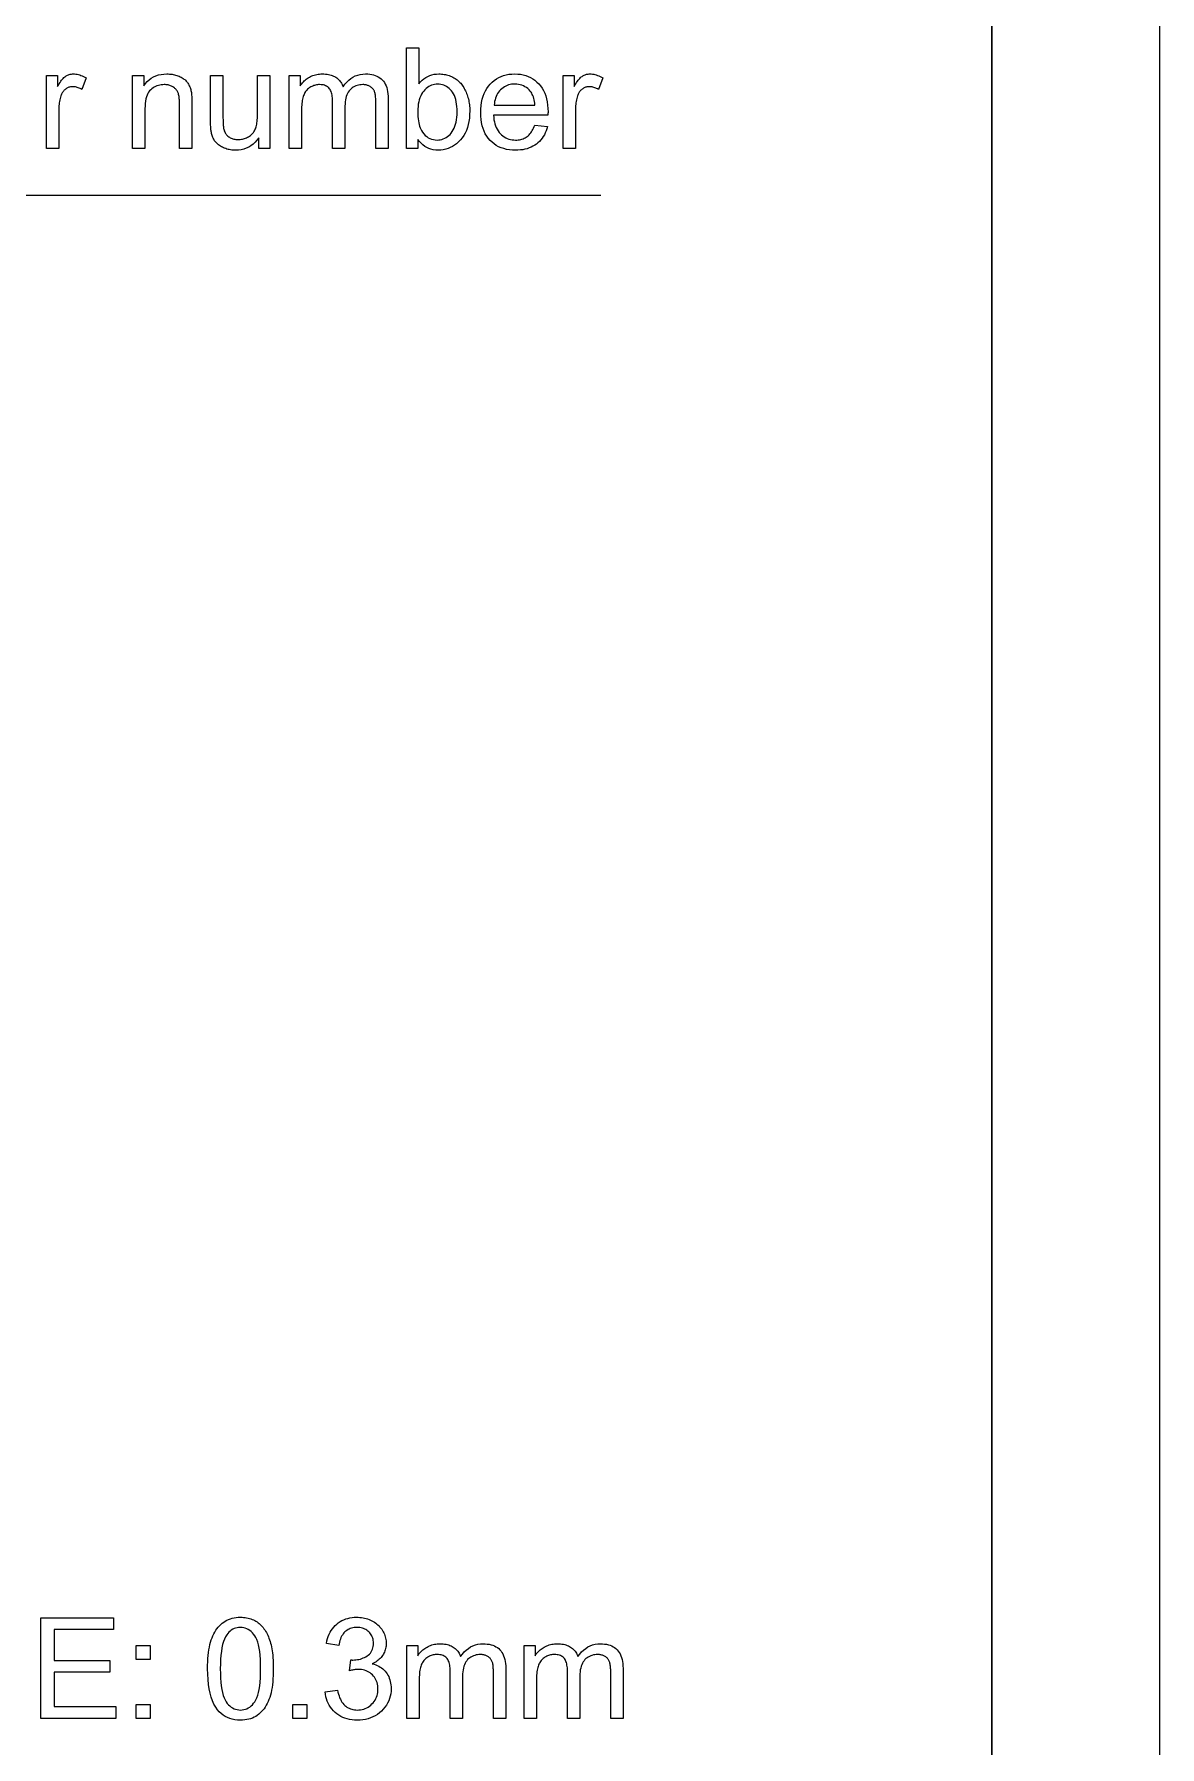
# Model space of a CAD drawing. Extents: x -99 to 297, y 0 to 529.
# Drawn here: x 263.5 to 297, y 50 to 100.9 of the extents above; entities that cross this region are included whole.
import ezdxf

# ---------------------------------------------------------------- set-up
doc = ezdxf.new("R2010")
doc.units = 0

msp = doc.modelspace()

# ---------------------------------------------------------------- linework, layer by layer
at = {"color": 7, "lineweight": 13}
msp.add_line((297, 0), (297, 420), dxfattribs=at)
at = {"color": 7, "lineweight": 30}
msp.add_line((292, 5), (292, 415), dxfattribs=at)
at = {"color": 7, "lineweight": 13}
msp.add_lwpolyline([(242.194, 124.72), (254.536, 96.137), (280.364, 96.137)], dxfattribs=at)
for points in [[(274.922, 97.525), (274.581, 97.525), (274.581, 100.525), (274.949, 100.525), (274.949, 99.455), (274.997, 99.511), (275.047, 99.561), (275.1, 99.604), (275.156, 99.642), (275.214, 99.675), (275.275, 99.701), (275.339, 99.721), (275.405, 99.736), (275.473, 99.745), (275.544, 99.748), (275.584, 99.747), (275.624, 99.745), (275.663, 99.741), (275.701, 99.735), (275.74, 99.728), (275.777, 99.719), (275.815, 99.708), (275.851, 99.696), (275.888, 99.682), (275.924, 99.667), (275.959, 99.65), (275.993, 99.632), (276.026, 99.613), (276.057, 99.592), (276.087, 99.57), (276.116, 99.546), (276.144, 99.522), (276.17, 99.496), (276.195, 99.468), (276.219, 99.44), (276.241, 99.41), (276.263, 99.379), (276.284, 99.347), (276.303, 99.313), (276.322, 99.278), (276.339, 99.243), (276.356, 99.205), (276.372, 99.167), (276.386, 99.128), (276.4, 99.087), (276.412, 99.045), (276.423, 99.003), (276.433, 98.96), (276.442, 98.917), (276.449, 98.873), (276.455, 98.829), (276.459, 98.783), (276.463, 98.738), (276.465, 98.692), (276.465, 98.645), (276.462, 98.536), (276.454, 98.432), (276.44, 98.332), (276.421, 98.238), (276.396, 98.15), (276.366, 98.066), (276.33, 97.987), (276.288, 97.913), (276.241, 97.845), (276.189, 97.781), (276.133, 97.723), (276.074, 97.671), (276.013, 97.626), (275.95, 97.586), (275.885, 97.553), (275.818, 97.525), (275.748, 97.504), (275.676, 97.489), (275.602, 97.479), (275.526, 97.476), (275.451, 97.48), (275.379, 97.489), (275.31, 97.505), (275.245, 97.528), (275.183, 97.557), (275.124, 97.592), (275.069, 97.634), (275.016, 97.682), (274.968, 97.737), (274.922, 97.798)], [(263.866, 97.525), (263.866, 99.699), (264.197, 99.699), (264.197, 99.369), (264.222, 99.414), (264.247, 99.455), (264.272, 99.494), (264.296, 99.529), (264.319, 99.561), (264.342, 99.59), (264.365, 99.616), (264.388, 99.638), (264.41, 99.658), (264.431, 99.674), (264.453, 99.688), (264.475, 99.701), (264.498, 99.712), (264.521, 99.721), (264.544, 99.729), (264.568, 99.736), (264.592, 99.741), (264.617, 99.745), (264.642, 99.747), (264.668, 99.748), (264.705, 99.747), (264.743, 99.743), (264.78, 99.737), (264.818, 99.729), (264.856, 99.718), (264.893, 99.705), (264.932, 99.69), (264.97, 99.672), (265.008, 99.652), (265.046, 99.629), (264.92, 99.287), (264.893, 99.303), (264.866, 99.316), (264.838, 99.328), (264.811, 99.338), (264.784, 99.347), (264.757, 99.354), (264.73, 99.36), (264.703, 99.364), (264.676, 99.366), (264.649, 99.367), (264.625, 99.366), (264.602, 99.364), (264.579, 99.361), (264.557, 99.356), (264.535, 99.349), (264.513, 99.341), (264.492, 99.332), (264.472, 99.321), (264.452, 99.308), (264.432, 99.295), (264.414, 99.279), (264.396, 99.263), (264.38, 99.246), (264.364, 99.227), (264.35, 99.208), (264.337, 99.187), (264.325, 99.165), (264.314, 99.142), (264.304, 99.118), (264.295, 99.093), (264.284, 99.053), (264.273, 99.013), (264.264, 98.972), (264.256, 98.93), (264.249, 98.887), (264.244, 98.844), (264.24, 98.8), (264.236, 98.755), (264.235, 98.71), (264.234, 98.663), (264.234, 97.525)], [(266.43, 97.525), (266.43, 99.699), (266.761, 99.699), (266.761, 99.39), (266.811, 99.458), (266.866, 99.519), (266.924, 99.572), (266.987, 99.619), (267.054, 99.658), (267.125, 99.691), (267.201, 99.716), (267.281, 99.733), (267.365, 99.744), (267.453, 99.748), (267.492, 99.747), (267.53, 99.745), (267.568, 99.741), (267.605, 99.737), (267.641, 99.73), (267.677, 99.722), (267.712, 99.713), (267.747, 99.703), (267.781, 99.691), (267.814, 99.677), (267.846, 99.663), (267.877, 99.647), (267.906, 99.631), (267.933, 99.614), (267.958, 99.596), (267.982, 99.577), (268.004, 99.557), (268.025, 99.536), (268.044, 99.515), (268.061, 99.492), (268.077, 99.469), (268.091, 99.444), (268.105, 99.419), (268.118, 99.393), (268.13, 99.367), (268.141, 99.339), (268.151, 99.311), (268.16, 99.281), (268.168, 99.251), (268.175, 99.22), (268.179, 99.198), (268.183, 99.173), (268.186, 99.145), (268.188, 99.113), (268.191, 99.079), (268.193, 99.042), (268.194, 99.001), (268.195, 98.958), (268.196, 98.911), (268.196, 98.862), (268.196, 97.525), (267.827, 97.525), (267.827, 98.847), (267.827, 98.891), (267.826, 98.933), (267.824, 98.972), (267.821, 99.009), (267.817, 99.044), (267.812, 99.077), (267.806, 99.107), (267.8, 99.135), (267.793, 99.161), (267.784, 99.184), (267.775, 99.206), (267.765, 99.227), (267.753, 99.247), (267.739, 99.266), (267.725, 99.284), (267.709, 99.302), (267.692, 99.318), (267.673, 99.334), (267.653, 99.348), (267.632, 99.362), (267.61, 99.375), (267.587, 99.386), (267.563, 99.396), (267.538, 99.405), (267.513, 99.412), (267.487, 99.418), (267.46, 99.423), (267.433, 99.426), (267.404, 99.428), (267.375, 99.429), (267.329, 99.427), (267.284, 99.423), (267.24, 99.415), (267.197, 99.405), (267.156, 99.391), (267.116, 99.375), (267.077, 99.355), (267.04, 99.333), (267.004, 99.308), (266.969, 99.279), (266.936, 99.247), (266.907, 99.209), (266.882, 99.165), (266.86, 99.117), (266.841, 99.063), (266.825, 99.003), (266.813, 98.939), (266.805, 98.869), (266.8, 98.793), (266.798, 98.712), (266.798, 97.525)], [(270.185, 97.525), (270.185, 97.845), (270.132, 97.775), (270.076, 97.712), (270.016, 97.657), (269.953, 97.609), (269.886, 97.568), (269.815, 97.535), (269.74, 97.509), (269.662, 97.491), (269.581, 97.48), (269.495, 97.476), (269.457, 97.477), (269.419, 97.479), (269.382, 97.483), (269.345, 97.488), (269.309, 97.495), (269.274, 97.503), (269.238, 97.512), (269.204, 97.523), (269.17, 97.536), (269.136, 97.55), (269.104, 97.565), (269.073, 97.581), (269.044, 97.598), (269.016, 97.615), (268.991, 97.633), (268.967, 97.652), (268.945, 97.672), (268.924, 97.692), (268.906, 97.713), (268.888, 97.735), (268.873, 97.758), (268.858, 97.782), (268.844, 97.807), (268.832, 97.832), (268.82, 97.859), (268.809, 97.887), (268.799, 97.916), (268.79, 97.946), (268.782, 97.977), (268.775, 98.008), (268.771, 98.031), (268.767, 98.057), (268.763, 98.085), (268.76, 98.115), (268.758, 98.149), (268.756, 98.184), (268.754, 98.222), (268.753, 98.263), (268.753, 98.306), (268.752, 98.352), (268.752, 99.699), (269.121, 99.699), (269.121, 98.493), (269.121, 98.438), (269.122, 98.386), (269.123, 98.337), (269.124, 98.293), (269.126, 98.252), (269.129, 98.215), (269.132, 98.182), (269.135, 98.152), (269.139, 98.127), (269.143, 98.105), (269.151, 98.076), (269.16, 98.049), (269.171, 98.023), (269.184, 97.998), (269.197, 97.975), (269.213, 97.953), (269.23, 97.932), (269.249, 97.912), (269.269, 97.894), (269.291, 97.876), (269.314, 97.861), (269.338, 97.847), (269.363, 97.834), (269.389, 97.823), (269.416, 97.814), (269.445, 97.807), (269.474, 97.801), (269.505, 97.797), (269.536, 97.794), (269.569, 97.794), (269.602, 97.794), (269.634, 97.797), (269.667, 97.801), (269.698, 97.807), (269.73, 97.815), (269.76, 97.824), (269.791, 97.835), (269.821, 97.848), (269.851, 97.862), (269.88, 97.878), (269.908, 97.896), (269.935, 97.915), (269.96, 97.935), (269.983, 97.956), (270.004, 97.979), (270.024, 98.002), (270.042, 98.027), (270.058, 98.054), (270.073, 98.081), (270.086, 98.11), (270.097, 98.14), (270.107, 98.174), (270.116, 98.209), (270.124, 98.248), (270.131, 98.289), (270.136, 98.333), (270.141, 98.379), (270.144, 98.428), (270.145, 98.48), (270.146, 98.534), (270.146, 99.699), (270.514, 99.699), (270.514, 97.525)], [(271.091, 97.525), (271.091, 99.699), (271.421, 99.699), (271.421, 99.394), (271.442, 99.425), (271.465, 99.455), (271.488, 99.484), (271.514, 99.512), (271.54, 99.538), (271.568, 99.563), (271.597, 99.587), (271.628, 99.609), (271.66, 99.631), (271.693, 99.651), (271.727, 99.669), (271.763, 99.686), (271.799, 99.7), (271.836, 99.713), (271.875, 99.724), (271.914, 99.732), (271.954, 99.739), (271.995, 99.744), (272.037, 99.747), (272.08, 99.748), (272.127, 99.747), (272.173, 99.744), (272.217, 99.739), (272.259, 99.732), (272.3, 99.723), (272.338, 99.712), (272.375, 99.699), (272.411, 99.684), (272.444, 99.667), (272.476, 99.648), (272.506, 99.627), (272.534, 99.604), (272.56, 99.58), (272.585, 99.555), (272.608, 99.527), (272.628, 99.498), (272.647, 99.468), (272.665, 99.436), (272.68, 99.402), (272.694, 99.367), (272.747, 99.44), (272.803, 99.504), (272.862, 99.561), (272.925, 99.611), (272.99, 99.653), (273.059, 99.687), (273.131, 99.714), (273.206, 99.733), (273.284, 99.744), (273.365, 99.748), (273.428, 99.746), (273.488, 99.741), (273.546, 99.732), (273.6, 99.719), (273.651, 99.703), (273.699, 99.683), (273.744, 99.66), (273.787, 99.633), (273.826, 99.603), (273.862, 99.569), (273.895, 99.531), (273.925, 99.489), (273.951, 99.444), (273.974, 99.395), (273.993, 99.341), (274.008, 99.284), (274.021, 99.223), (274.029, 99.159), (274.034, 99.09), (274.036, 99.017), (274.036, 97.525), (273.67, 97.525), (273.67, 98.894), (273.669, 98.937), (273.668, 98.978), (273.667, 99.016), (273.664, 99.051), (273.661, 99.085), (273.657, 99.115), (273.652, 99.143), (273.647, 99.169), (273.641, 99.192), (273.634, 99.213), (273.626, 99.232), (273.617, 99.25), (273.607, 99.268), (273.596, 99.284), (273.584, 99.3), (273.57, 99.316), (273.555, 99.33), (273.539, 99.344), (273.522, 99.357), (273.504, 99.369), (273.485, 99.381), (273.465, 99.391), (273.445, 99.4), (273.424, 99.407), (273.402, 99.414), (273.379, 99.419), (273.356, 99.423), (273.333, 99.426), (273.308, 99.428), (273.283, 99.429), (273.238, 99.427), (273.195, 99.422), (273.153, 99.415), (273.112, 99.404), (273.073, 99.39), (273.036, 99.374), (273, 99.354), (272.966, 99.331), (272.934, 99.305), (272.902, 99.276), (272.874, 99.244), (272.848, 99.208), (272.825, 99.168), (272.806, 99.125), (272.789, 99.078), (272.775, 99.027), (272.765, 98.973), (272.757, 98.915), (272.753, 98.853), (272.751, 98.788), (272.751, 97.525), (272.383, 97.525), (272.383, 98.937), (272.382, 98.985), (272.379, 99.031), (272.375, 99.074), (272.368, 99.114), (272.36, 99.152), (272.35, 99.188), (272.339, 99.221), (272.325, 99.252), (272.31, 99.28), (272.293, 99.306), (272.273, 99.329), (272.252, 99.35), (272.228, 99.368), (272.202, 99.384), (272.174, 99.398), (272.143, 99.409), (272.11, 99.418), (272.075, 99.424), (272.038, 99.427), (271.998, 99.429), (271.967, 99.428), (271.937, 99.425), (271.907, 99.421), (271.877, 99.415), (271.848, 99.408), (271.82, 99.399), (271.792, 99.388), (271.764, 99.376), (271.737, 99.362), (271.71, 99.347), (271.685, 99.33), (271.661, 99.311), (271.638, 99.291), (271.616, 99.269), (271.597, 99.246), (271.578, 99.221), (271.561, 99.195), (271.546, 99.167), (271.532, 99.138), (271.519, 99.107), (271.508, 99.074), (271.498, 99.039), (271.489, 99), (271.481, 98.959), (271.475, 98.915), (271.469, 98.868), (271.465, 98.819), (271.462, 98.766), (271.46, 98.711), (271.46, 98.653), (271.46, 97.525)], [(274.918, 98.628), (274.919, 98.552), (274.922, 98.481), (274.928, 98.413), (274.935, 98.35), (274.945, 98.292), (274.956, 98.238), (274.97, 98.188), (274.986, 98.142), (275.004, 98.101), (275.025, 98.064), (275.061, 98.01), (275.099, 97.961), (275.14, 97.919), (275.183, 97.882), (275.229, 97.85), (275.277, 97.825), (275.328, 97.805), (275.381, 97.791), (275.437, 97.782), (275.495, 97.779), (275.543, 97.781), (275.589, 97.788), (275.634, 97.798), (275.678, 97.813), (275.72, 97.832), (275.761, 97.855), (275.801, 97.882), (275.84, 97.913), (275.877, 97.949), (275.913, 97.989), (275.946, 98.033), (275.976, 98.081), (276.002, 98.133), (276.025, 98.19), (276.045, 98.25), (276.061, 98.315), (276.073, 98.383), (276.082, 98.456), (276.087, 98.533), (276.089, 98.614), (276.087, 98.697), (276.082, 98.775), (276.073, 98.849), (276.062, 98.919), (276.046, 98.984), (276.028, 99.045), (276.006, 99.101), (275.981, 99.152), (275.952, 99.2), (275.92, 99.242), (275.885, 99.281), (275.85, 99.315), (275.812, 99.346), (275.773, 99.372), (275.733, 99.394), (275.692, 99.413), (275.649, 99.427), (275.605, 99.437), (275.559, 99.443), (275.512, 99.445), (275.464, 99.443), (275.418, 99.437), (275.373, 99.426), (275.329, 99.411), (275.286, 99.393), (275.245, 99.369), (275.206, 99.342), (275.167, 99.311), (275.13, 99.275), (275.094, 99.235), (275.061, 99.191), (275.031, 99.144), (275.004, 99.092), (274.982, 99.037), (274.962, 98.979), (274.946, 98.916), (274.934, 98.85), (274.925, 98.78), (274.92, 98.706)], [(278.401, 98.225), (278.782, 98.178), (278.762, 98.113), (278.74, 98.051), (278.714, 97.992), (278.685, 97.935), (278.653, 97.882), (278.618, 97.832), (278.58, 97.784), (278.539, 97.74), (278.495, 97.699), (278.448, 97.661), (278.398, 97.626), (278.345, 97.594), (278.29, 97.567), (278.232, 97.543), (278.171, 97.522), (278.107, 97.506), (278.041, 97.493), (277.972, 97.484), (277.9, 97.478), (277.826, 97.476), (277.733, 97.479), (277.643, 97.488), (277.558, 97.503), (277.476, 97.523), (277.399, 97.55), (277.325, 97.582), (277.255, 97.62), (277.19, 97.664), (277.128, 97.714), (277.07, 97.77), (277.017, 97.831), (276.969, 97.897), (276.927, 97.967), (276.891, 98.043), (276.86, 98.123), (276.835, 98.207), (276.816, 98.297), (276.802, 98.391), (276.793, 98.49), (276.791, 98.594), (276.793, 98.701), (276.802, 98.803), (276.816, 98.901), (276.836, 98.993), (276.861, 99.081), (276.892, 99.163), (276.929, 99.241), (276.971, 99.314), (277.019, 99.382), (277.073, 99.445), (277.131, 99.503), (277.193, 99.554), (277.258, 99.599), (277.326, 99.639), (277.397, 99.672), (277.472, 99.699), (277.551, 99.721), (277.632, 99.736), (277.717, 99.745), (277.806, 99.748), (277.891, 99.745), (277.974, 99.736), (278.053, 99.721), (278.129, 99.7), (278.202, 99.674), (278.271, 99.641), (278.338, 99.602), (278.401, 99.558), (278.461, 99.507), (278.518, 99.451), (278.57, 99.389), (278.617, 99.323), (278.659, 99.251), (278.695, 99.175), (278.725, 99.094), (278.75, 99.008), (278.769, 98.917), (278.783, 98.822), (278.791, 98.721), (278.794, 98.616), (278.794, 98.609), (278.794, 98.602), (278.794, 98.594), (278.794, 98.585), (278.793, 98.575), (278.793, 98.565), (278.793, 98.554), (278.793, 98.543), (278.792, 98.531), (278.792, 98.518), (277.171, 98.518), (277.177, 98.448), (277.186, 98.381), (277.198, 98.318), (277.213, 98.258), (277.232, 98.202), (277.254, 98.149), (277.279, 98.099), (277.307, 98.052), (277.339, 98.009), (277.374, 97.97), (277.411, 97.933), (277.45, 97.901), (277.491, 97.872), (277.534, 97.848), (277.578, 97.827), (277.625, 97.81), (277.673, 97.796), (277.723, 97.787), (277.775, 97.781), (277.828, 97.779), (277.868, 97.78), (277.907, 97.783), (277.944, 97.789), (277.981, 97.796), (278.016, 97.806), (278.05, 97.818), (278.083, 97.831), (278.114, 97.847), (278.145, 97.865), (278.174, 97.886), (278.202, 97.908), (278.229, 97.933), (278.255, 97.961), (278.279, 97.991), (278.302, 98.024), (278.324, 98.059), (278.345, 98.097), (278.365, 98.137), (278.384, 98.18)], [(277.192, 98.821), (278.405, 98.821), (278.399, 98.874), (278.392, 98.925), (278.382, 98.973), (278.371, 99.018), (278.358, 99.061), (278.343, 99.101), (278.327, 99.138), (278.308, 99.172), (278.288, 99.203), (278.266, 99.232), (278.23, 99.273), (278.191, 99.309), (278.151, 99.341), (278.109, 99.368), (278.064, 99.392), (278.017, 99.411), (277.969, 99.426), (277.918, 99.436), (277.865, 99.443), (277.81, 99.445), (277.76, 99.443), (277.711, 99.438), (277.665, 99.43), (277.62, 99.418), (277.576, 99.402), (277.534, 99.384), (277.494, 99.362), (277.455, 99.336), (277.418, 99.307), (277.383, 99.275), (277.35, 99.24), (277.32, 99.203), (277.293, 99.163), (277.269, 99.121), (277.249, 99.077), (277.231, 99.03), (277.217, 98.981), (277.205, 98.93), (277.197, 98.877)], [(279.24, 97.525), (279.24, 99.699), (279.572, 99.699), (279.572, 99.369), (279.597, 99.414), (279.622, 99.455), (279.646, 99.494), (279.67, 99.529), (279.694, 99.561), (279.717, 99.59), (279.74, 99.616), (279.762, 99.638), (279.784, 99.658), (279.806, 99.674), (279.828, 99.688), (279.85, 99.701), (279.872, 99.712), (279.895, 99.721), (279.919, 99.729), (279.943, 99.736), (279.967, 99.741), (279.992, 99.745), (280.017, 99.747), (280.042, 99.748), (280.08, 99.747), (280.117, 99.743), (280.155, 99.737), (280.192, 99.729), (280.23, 99.718), (280.268, 99.705), (280.306, 99.69), (280.344, 99.672), (280.382, 99.652), (280.421, 99.629), (280.294, 99.287), (280.267, 99.303), (280.24, 99.316), (280.213, 99.328), (280.186, 99.338), (280.159, 99.347), (280.132, 99.354), (280.105, 99.36), (280.078, 99.364), (280.051, 99.366), (280.024, 99.367), (280, 99.366), (279.977, 99.364), (279.954, 99.361), (279.931, 99.356), (279.909, 99.349), (279.888, 99.341), (279.867, 99.332), (279.846, 99.321), (279.826, 99.308), (279.807, 99.295), (279.788, 99.279), (279.771, 99.263), (279.754, 99.246), (279.739, 99.227), (279.725, 99.208), (279.711, 99.187), (279.699, 99.165), (279.688, 99.142), (279.679, 99.118), (279.67, 99.093), (279.658, 99.053), (279.648, 99.013), (279.639, 98.972), (279.631, 98.93), (279.624, 98.887), (279.618, 98.844), (279.614, 98.8), (279.611, 98.755), (279.609, 98.71), (279.608, 98.663), (279.608, 97.525)], [(263.696, 50.798), (263.696, 53.798), (265.865, 53.798), (265.865, 53.444), (264.093, 53.444), (264.093, 52.525), (265.753, 52.525), (265.753, 52.173), (264.093, 52.173), (264.093, 51.152), (265.935, 51.152), (265.935, 50.798)], [(268.663, 52.278), (268.664, 52.382), (268.667, 52.482), (268.673, 52.578), (268.68, 52.67), (268.69, 52.758), (268.702, 52.842), (268.716, 52.921), (268.733, 52.996), (268.751, 53.067), (268.772, 53.134), (268.795, 53.198), (268.82, 53.258), (268.847, 53.315), (268.877, 53.37), (268.908, 53.422), (268.942, 53.47), (268.978, 53.516), (269.015, 53.558), (269.055, 53.598), (269.098, 53.635), (269.142, 53.668), (269.188, 53.698), (269.237, 53.724), (269.288, 53.747), (269.341, 53.767), (269.397, 53.782), (269.454, 53.795), (269.514, 53.804), (269.577, 53.809), (269.641, 53.811), (269.689, 53.81), (269.735, 53.807), (269.78, 53.802), (269.825, 53.795), (269.868, 53.786), (269.909, 53.776), (269.95, 53.763), (269.989, 53.748), (270.027, 53.732), (270.064, 53.713), (270.1, 53.693), (270.135, 53.671), (270.168, 53.647), (270.2, 53.622), (270.231, 53.595), (270.26, 53.566), (270.288, 53.535), (270.315, 53.503), (270.341, 53.469), (270.365, 53.433), (270.389, 53.396), (270.411, 53.357), (270.432, 53.316), (270.452, 53.274), (270.471, 53.23), (270.489, 53.184), (270.506, 53.137), (270.522, 53.089), (270.538, 53.039), (270.552, 52.987), (270.564, 52.932), (270.576, 52.874), (270.586, 52.813), (270.595, 52.747), (270.602, 52.678), (270.608, 52.605), (270.613, 52.529), (270.616, 52.449), (270.618, 52.365), (270.619, 52.278), (270.618, 52.174), (270.615, 52.075), (270.609, 51.979), (270.602, 51.888), (270.592, 51.801), (270.58, 51.718), (270.566, 51.638), (270.55, 51.563), (270.531, 51.492), (270.511, 51.426), (270.488, 51.362), (270.463, 51.302), (270.436, 51.244), (270.407, 51.19), (270.375, 51.138), (270.342, 51.089), (270.306, 51.044), (270.268, 51.001), (270.228, 50.961), (270.186, 50.924), (270.142, 50.891), (270.095, 50.86), (270.046, 50.834), (269.995, 50.811), (269.942, 50.791), (269.886, 50.775), (269.828, 50.763), (269.768, 50.754), (269.706, 50.749), (269.641, 50.747), (269.556, 50.75), (269.475, 50.76), (269.397, 50.775), (269.324, 50.797), (269.254, 50.825), (269.187, 50.859), (269.125, 50.9), (269.066, 50.946), (269.011, 50.999), (268.959, 51.058), (268.903, 51.138), (268.853, 51.227), (268.808, 51.325), (268.77, 51.433), (268.737, 51.55), (268.71, 51.677), (268.689, 51.813), (268.675, 51.959), (268.666, 52.114)], [(272.16, 51.59), (272.528, 51.639), (272.542, 51.578), (272.557, 51.521), (272.574, 51.467), (272.593, 51.417), (272.614, 51.37), (272.637, 51.327), (272.661, 51.287), (272.687, 51.25), (272.715, 51.218), (272.744, 51.188), (272.775, 51.162), (272.808, 51.138), (272.842, 51.118), (272.877, 51.1), (272.913, 51.085), (272.951, 51.072), (272.99, 51.062), (273.031, 51.056), (273.073, 51.051), (273.116, 51.05), (273.167, 51.052), (273.216, 51.057), (273.264, 51.066), (273.311, 51.079), (273.355, 51.095), (273.398, 51.115), (273.44, 51.138), (273.48, 51.165), (273.518, 51.196), (273.555, 51.23), (273.589, 51.267), (273.619, 51.306), (273.646, 51.346), (273.669, 51.388), (273.689, 51.432), (273.705, 51.477), (273.718, 51.524), (273.726, 51.573), (273.732, 51.624), (273.734, 51.676), (273.732, 51.726), (273.727, 51.774), (273.719, 51.82), (273.707, 51.865), (273.692, 51.908), (273.674, 51.949), (273.652, 51.988), (273.628, 52.025), (273.599, 52.061), (273.568, 52.095), (273.534, 52.126), (273.498, 52.154), (273.46, 52.179), (273.421, 52.2), (273.38, 52.218), (273.337, 52.233), (273.292, 52.245), (273.245, 52.253), (273.197, 52.258), (273.146, 52.259), (273.125, 52.259), (273.103, 52.258), (273.079, 52.256), (273.055, 52.253), (273.029, 52.249), (273.003, 52.245), (272.975, 52.239), (272.947, 52.233), (272.917, 52.226), (272.886, 52.218), (272.927, 52.542), (272.935, 52.541), (272.942, 52.54), (272.948, 52.54), (272.955, 52.539), (272.961, 52.539), (272.966, 52.538), (272.972, 52.538), (272.977, 52.538), (272.982, 52.538), (272.987, 52.538), (273.033, 52.539), (273.079, 52.543), (273.124, 52.549), (273.167, 52.557), (273.21, 52.568), (273.252, 52.582), (273.293, 52.598), (273.333, 52.616), (273.372, 52.637), (273.41, 52.66), (273.446, 52.686), (273.478, 52.715), (273.506, 52.746), (273.531, 52.78), (273.552, 52.817), (273.568, 52.856), (273.582, 52.898), (273.591, 52.942), (273.597, 52.989), (273.599, 53.039), (273.597, 53.079), (273.593, 53.117), (273.586, 53.154), (273.577, 53.19), (273.564, 53.224), (273.549, 53.257), (273.531, 53.289), (273.511, 53.319), (273.488, 53.347), (273.461, 53.375), (273.433, 53.4), (273.403, 53.423), (273.372, 53.443), (273.339, 53.46), (273.304, 53.474), (273.268, 53.486), (273.23, 53.496), (273.191, 53.502), (273.15, 53.506), (273.107, 53.508), (273.065, 53.506), (273.024, 53.502), (272.985, 53.496), (272.947, 53.486), (272.91, 53.474), (272.875, 53.459), (272.842, 53.442), (272.81, 53.421), (272.779, 53.398), (272.749, 53.373), (272.722, 53.344), (272.696, 53.313), (272.673, 53.279), (272.651, 53.243), (272.632, 53.204), (272.614, 53.162), (272.599, 53.117), (272.586, 53.07), (272.574, 53.02), (272.565, 52.967), (272.197, 53.033), (272.212, 53.105), (272.231, 53.174), (272.253, 53.24), (272.278, 53.303), (272.307, 53.362), (272.34, 53.417), (272.376, 53.47), (272.415, 53.519), (272.458, 53.565), (272.504, 53.607), (272.553, 53.646), (272.604, 53.68), (272.658, 53.711), (272.714, 53.737), (272.772, 53.76), (272.833, 53.778), (272.896, 53.792), (272.961, 53.802), (273.029, 53.809), (273.099, 53.811), (273.148, 53.81), (273.196, 53.806), (273.243, 53.801), (273.289, 53.794), (273.335, 53.784), (273.38, 53.773), (273.424, 53.759), (273.467, 53.743), (273.51, 53.725), (273.552, 53.705), (273.592, 53.683), (273.63, 53.66), (273.667, 53.635), (273.701, 53.609), (273.734, 53.581), (273.765, 53.551), (273.793, 53.52), (273.82, 53.487), (273.845, 53.453), (273.868, 53.418), (273.888, 53.381), (273.907, 53.344), (273.924, 53.306), (273.938, 53.268), (273.95, 53.23), (273.96, 53.191), (273.967, 53.152), (273.973, 53.112), (273.976, 53.072), (273.977, 53.031), (273.976, 52.992), (273.973, 52.955), (273.968, 52.917), (273.96, 52.881), (273.951, 52.845), (273.94, 52.81), (273.926, 52.776), (273.91, 52.742), (273.893, 52.709), (273.873, 52.677), (273.851, 52.646), (273.827, 52.616), (273.801, 52.587), (273.773, 52.56), (273.743, 52.534), (273.711, 52.509), (273.678, 52.485), (273.642, 52.463), (273.604, 52.443), (273.564, 52.423), (273.616, 52.41), (273.665, 52.393), (273.713, 52.374), (273.758, 52.353), (273.8, 52.329), (273.84, 52.302), (273.878, 52.272), (273.913, 52.24), (273.947, 52.206), (273.977, 52.168), (274.005, 52.129), (274.03, 52.087), (274.052, 52.044), (274.071, 51.998), (274.088, 51.951), (274.101, 51.901), (274.111, 51.85), (274.119, 51.797), (274.123, 51.742), (274.125, 51.684), (274.122, 51.607), (274.113, 51.532), (274.099, 51.459), (274.079, 51.389), (274.053, 51.321), (274.021, 51.256), (273.984, 51.193), (273.941, 51.132), (273.892, 51.074), (273.838, 51.018), (273.779, 50.966), (273.717, 50.92), (273.652, 50.879), (273.585, 50.843), (273.514, 50.813), (273.44, 50.789), (273.363, 50.77), (273.283, 50.756), (273.2, 50.748), (273.114, 50.745), (273.036, 50.747), (272.961, 50.754), (272.889, 50.766), (272.819, 50.783), (272.752, 50.804), (272.688, 50.83), (272.626, 50.86), (272.567, 50.896), (272.511, 50.936), (272.458, 50.98), (272.408, 51.029), (272.362, 51.08), (272.321, 51.134), (272.285, 51.191), (272.253, 51.251), (272.225, 51.313), (272.202, 51.378), (272.184, 51.446), (272.17, 51.517)], [(269.041, 52.278), (269.043, 52.135), (269.048, 52.002), (269.057, 51.879), (269.069, 51.766), (269.085, 51.663), (269.104, 51.569), (269.126, 51.486), (269.152, 51.412), (269.181, 51.348), (269.214, 51.295), (269.25, 51.248), (269.287, 51.207), (269.325, 51.17), (269.365, 51.138), (269.407, 51.111), (269.451, 51.089), (269.496, 51.072), (269.543, 51.06), (269.591, 51.052), (269.641, 51.05), (269.691, 51.052), (269.739, 51.06), (269.786, 51.072), (269.831, 51.089), (269.874, 51.111), (269.916, 51.138), (269.957, 51.17), (269.995, 51.207), (270.032, 51.249), (270.068, 51.296), (270.1, 51.35), (270.13, 51.413), (270.156, 51.487), (270.178, 51.571), (270.197, 51.664), (270.213, 51.767), (270.225, 51.88), (270.234, 52.003), (270.239, 52.135), (270.24, 52.278), (270.239, 52.421), (270.234, 52.554), (270.225, 52.678), (270.213, 52.791), (270.197, 52.894), (270.178, 52.988), (270.156, 53.071), (270.13, 53.145), (270.1, 53.208), (270.068, 53.262), (270.032, 53.308), (269.995, 53.35), (269.956, 53.386), (269.916, 53.418), (269.873, 53.445), (269.829, 53.467), (269.784, 53.484), (269.737, 53.496), (269.688, 53.503), (269.637, 53.506), (269.587, 53.504), (269.539, 53.497), (269.494, 53.486), (269.45, 53.471), (269.409, 53.452), (269.369, 53.428), (269.332, 53.4), (269.296, 53.368), (269.263, 53.332), (269.232, 53.291), (269.195, 53.231), (269.163, 53.163), (269.135, 53.084), (269.11, 52.997), (269.089, 52.9), (269.072, 52.794), (269.058, 52.679), (269.049, 52.555), (269.043, 52.421)], [(274.591, 50.798), (274.591, 52.972), (274.921, 52.972), (274.921, 52.667), (274.942, 52.698), (274.964, 52.728), (274.988, 52.757), (275.013, 52.784), (275.04, 52.811), (275.068, 52.836), (275.097, 52.86), (275.127, 52.882), (275.159, 52.903), (275.193, 52.923), (275.227, 52.942), (275.263, 52.958), (275.299, 52.973), (275.336, 52.986), (275.374, 52.996), (275.413, 53.005), (275.454, 53.012), (275.495, 53.017), (275.537, 53.02), (275.579, 53.021), (275.627, 53.02), (275.673, 53.017), (275.717, 53.012), (275.759, 53.005), (275.799, 52.996), (275.838, 52.985), (275.875, 52.972), (275.91, 52.956), (275.944, 52.939), (275.975, 52.92), (276.005, 52.9), (276.034, 52.877), (276.06, 52.853), (276.084, 52.827), (276.107, 52.8), (276.128, 52.771), (276.147, 52.741), (276.164, 52.709), (276.18, 52.675), (276.193, 52.64), (276.247, 52.712), (276.303, 52.777), (276.362, 52.834), (276.425, 52.884), (276.49, 52.926), (276.559, 52.96), (276.631, 52.986), (276.705, 53.005), (276.784, 53.017), (276.865, 53.021), (276.928, 53.019), (276.988, 53.014), (277.045, 53.005), (277.099, 52.992), (277.151, 52.976), (277.199, 52.956), (277.244, 52.933), (277.286, 52.906), (277.326, 52.876), (277.362, 52.842), (277.395, 52.804), (277.424, 52.762), (277.451, 52.717), (277.473, 52.667), (277.492, 52.614), (277.508, 52.557), (277.52, 52.496), (277.529, 52.431), (277.534, 52.363), (277.536, 52.29), (277.536, 50.798), (277.17, 50.798), (277.17, 52.167), (277.169, 52.21), (277.168, 52.251), (277.166, 52.289), (277.164, 52.324), (277.161, 52.357), (277.157, 52.388), (277.152, 52.416), (277.147, 52.442), (277.141, 52.465), (277.134, 52.486), (277.126, 52.505), (277.117, 52.523), (277.107, 52.54), (277.096, 52.557), (277.083, 52.573), (277.07, 52.589), (277.055, 52.603), (277.039, 52.617), (277.022, 52.63), (277.004, 52.642), (276.985, 52.653), (276.965, 52.663), (276.944, 52.672), (276.923, 52.68), (276.901, 52.687), (276.879, 52.692), (276.856, 52.696), (276.832, 52.699), (276.808, 52.701), (276.783, 52.701), (276.738, 52.7), (276.694, 52.695), (276.652, 52.688), (276.612, 52.677), (276.573, 52.663), (276.536, 52.647), (276.5, 52.627), (276.466, 52.604), (276.433, 52.578), (276.402, 52.549), (276.373, 52.517), (276.348, 52.481), (276.325, 52.441), (276.305, 52.398), (276.289, 52.351), (276.275, 52.3), (276.264, 52.246), (276.257, 52.188), (276.252, 52.126), (276.251, 52.061), (276.251, 50.798), (275.882, 50.798), (275.882, 52.21), (275.881, 52.258), (275.879, 52.304), (275.874, 52.347), (275.868, 52.387), (275.86, 52.425), (275.85, 52.461), (275.838, 52.494), (275.825, 52.525), (275.809, 52.553), (275.792, 52.579), (275.773, 52.602), (275.752, 52.623), (275.728, 52.641), (275.702, 52.657), (275.674, 52.671), (275.643, 52.682), (275.61, 52.69), (275.575, 52.697), (275.537, 52.7), (275.498, 52.701), (275.467, 52.701), (275.436, 52.698), (275.406, 52.694), (275.377, 52.688), (275.348, 52.681), (275.319, 52.672), (275.291, 52.661), (275.264, 52.649), (275.237, 52.635), (275.21, 52.62), (275.184, 52.602), (275.16, 52.584), (275.137, 52.564), (275.116, 52.542), (275.096, 52.519), (275.078, 52.494), (275.061, 52.468), (275.045, 52.44), (275.031, 52.411), (275.019, 52.38), (275.008, 52.347), (274.997, 52.312), (274.989, 52.273), (274.981, 52.232), (274.974, 52.188), (274.969, 52.141), (274.965, 52.091), (274.962, 52.039), (274.96, 51.984), (274.959, 51.926), (274.959, 50.798)], [(278.082, 50.798), (278.082, 52.972), (278.412, 52.972), (278.412, 52.667), (278.433, 52.698), (278.455, 52.728), (278.479, 52.757), (278.504, 52.784), (278.531, 52.811), (278.559, 52.836), (278.588, 52.86), (278.619, 52.882), (278.651, 52.903), (278.684, 52.923), (278.718, 52.942), (278.754, 52.958), (278.79, 52.973), (278.827, 52.986), (278.865, 52.996), (278.905, 53.005), (278.945, 53.012), (278.986, 53.017), (279.028, 53.02), (279.071, 53.021), (279.118, 53.02), (279.164, 53.017), (279.208, 53.012), (279.25, 53.005), (279.29, 52.996), (279.329, 52.985), (279.366, 52.972), (279.401, 52.956), (279.435, 52.939), (279.467, 52.92), (279.497, 52.9), (279.525, 52.877), (279.551, 52.853), (279.576, 52.827), (279.598, 52.8), (279.619, 52.771), (279.638, 52.741), (279.656, 52.709), (279.671, 52.675), (279.685, 52.64), (279.738, 52.712), (279.794, 52.777), (279.853, 52.834), (279.916, 52.884), (279.981, 52.926), (280.05, 52.96), (280.122, 52.986), (280.197, 53.005), (280.275, 53.017), (280.356, 53.021), (280.419, 53.019), (280.479, 53.014), (280.536, 53.005), (280.591, 52.992), (280.642, 52.976), (280.69, 52.956), (280.735, 52.933), (280.777, 52.906), (280.817, 52.876), (280.853, 52.842), (280.886, 52.804), (280.916, 52.762), (280.942, 52.717), (280.964, 52.667), (280.983, 52.614), (280.999, 52.557), (281.011, 52.496), (281.02, 52.431), (281.025, 52.363), (281.027, 52.29), (281.027, 50.798), (280.661, 50.798), (280.661, 52.167), (280.66, 52.21), (280.659, 52.251), (280.657, 52.289), (280.655, 52.324), (280.652, 52.357), (280.648, 52.388), (280.643, 52.416), (280.638, 52.442), (280.632, 52.465), (280.625, 52.486), (280.617, 52.505), (280.608, 52.523), (280.598, 52.54), (280.587, 52.557), (280.574, 52.573), (280.561, 52.589), (280.546, 52.603), (280.53, 52.617), (280.513, 52.63), (280.495, 52.642), (280.476, 52.653), (280.456, 52.663), (280.435, 52.672), (280.414, 52.68), (280.393, 52.687), (280.37, 52.692), (280.347, 52.696), (280.323, 52.699), (280.299, 52.701), (280.274, 52.701), (280.229, 52.7), (280.185, 52.695), (280.143, 52.688), (280.103, 52.677), (280.064, 52.663), (280.027, 52.647), (279.991, 52.627), (279.957, 52.604), (279.924, 52.578), (279.893, 52.549), (279.865, 52.517), (279.839, 52.481), (279.816, 52.441), (279.796, 52.398), (279.78, 52.351), (279.766, 52.3), (279.755, 52.246), (279.748, 52.188), (279.743, 52.126), (279.742, 52.061), (279.742, 50.798), (279.373, 50.798), (279.373, 52.21), (279.373, 52.258), (279.37, 52.304), (279.365, 52.347), (279.359, 52.387), (279.351, 52.425), (279.341, 52.461), (279.329, 52.494), (279.316, 52.525), (279.301, 52.553), (279.283, 52.579), (279.264, 52.602), (279.243, 52.623), (279.219, 52.641), (279.193, 52.657), (279.165, 52.671), (279.134, 52.682), (279.101, 52.69), (279.066, 52.697), (279.029, 52.7), (278.989, 52.701), (278.958, 52.701), (278.927, 52.698), (278.898, 52.694), (278.868, 52.688), (278.839, 52.681), (278.811, 52.672), (278.783, 52.661), (278.755, 52.649), (278.728, 52.635), (278.701, 52.62), (278.676, 52.602), (278.651, 52.584), (278.629, 52.564), (278.607, 52.542), (278.587, 52.519), (278.569, 52.494), (278.552, 52.468), (278.537, 52.44), (278.522, 52.411), (278.51, 52.38), (278.499, 52.347), (278.489, 52.312), (278.48, 52.273), (278.472, 52.232), (278.465, 52.188), (278.46, 52.141), (278.456, 52.091), (278.453, 52.039), (278.451, 51.984), (278.451, 51.926), (278.451, 50.798)], [(266.539, 52.552), (266.539, 52.972), (266.958, 52.972), (266.958, 52.552)], [(266.539, 50.798), (266.539, 51.218), (266.958, 51.218), (266.958, 50.798)], [(271.2, 50.798), (271.2, 51.218), (271.62, 51.218), (271.62, 50.798)]]:
    msp.add_lwpolyline(points, close=True, dxfattribs=at)

doc.saveas('drawing.dxf')
